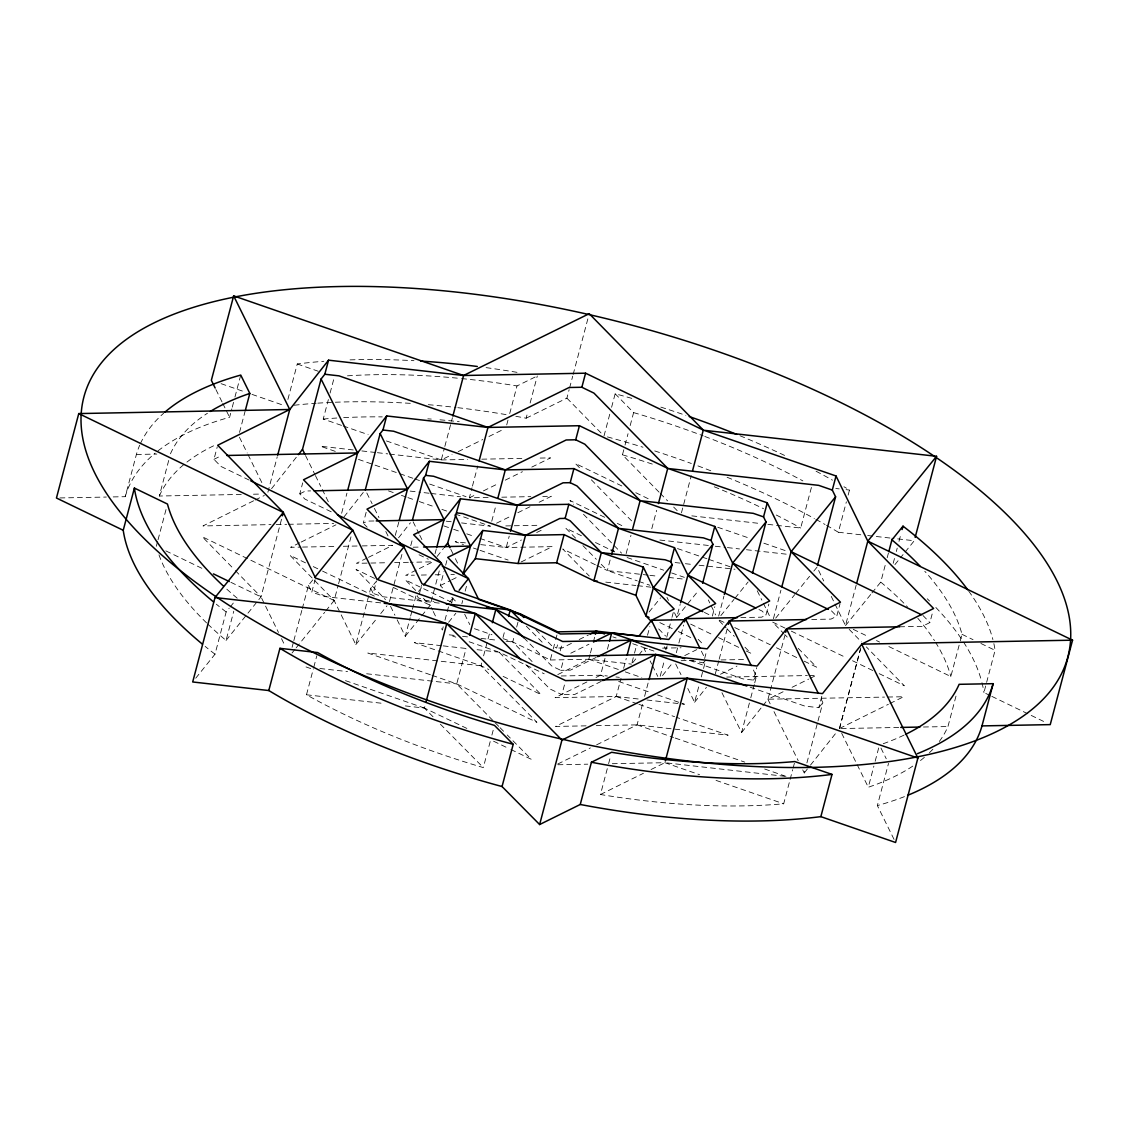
<?xml version="1.0" encoding="UTF-8"?>
<svg xmlns="http://www.w3.org/2000/svg" width="1129" height="1129" viewBox="0 0 1129 1129"><rect width="100%" height="100%" fill="white"/><g stroke="black" fill="none" stroke-linecap="round" stroke-linejoin="round"><path stroke-width="0.75" stroke-dasharray="5 3.75" d="M113.196 496.915L125.234 496.689L136.397 454.465A443.457 182.489 14.8 0 1 139.7 445.207M241.267 494.446L159.316 496.026L168.743 460.307M156.31 546.281L157.594 541.412M158.032 539.789L166.612 507.302M249.128 480.065L220.875 466.404L213.96 459.334L217.262 446.83M157.961 450.908A443.457 182.489 14.8 0 1 229.596 417.293L231.826 408.839M232.278 407.16L234.507 398.706M234.945 397.027L240.745 375.068M239.517 432.407L245.092 411.295M195.74 678.19L215.004 654.199L226.153 611.974L229.173 608.221M287.895 399.44L297.266 363.975A443.457 182.489 14.8 0 1 323.84 361.294M207.792 624.069A411.506 169.336 14.8 0 0 226.054 640.425L233.774 611.198M267.883 492.258L277.254 456.779M258.837 599.598L261.011 596.888L281.544 519.199M331.234 511.804L304.943 499.103L299.806 493.839L302.699 482.887M341.522 425.393L323.233 419.057L328.37 399.567M330.091 393.075L333.958 378.455M292.086 647.298L293.413 642.274M293.85 640.595L301.824 610.436M302.262 608.771L308.471 585.302L313.735 578.74M380.685 602.886L324.602 596.564L311.802 592.118L315.118 579.614M341.635 513.258L346.942 493.147M490.184 741.612L483.311 767.593A411.506 169.336 14.8 0 1 306.481 694.787L313.354 668.805M313.791 667.183L316.797 655.822M325.731 611.015L334.156 600.515L338.15 585.429M338.587 583.764L350.978 536.854M366.163 512.27L363.27 523.221L367.532 521.104L376.225 520.935M305.536 562.863L290.068 555.397L334.156 600.515L355.804 644.617L370.679 588.322L375.872 581.858M439.28 603.112L382.731 596.733L373.191 593.417L376.493 580.913M395.277 535.386L399.214 520.497M389.477 601.574L402.601 551.898M410.758 545.66L412.819 537.841M389.477 454.07L441.284 459.94L444.403 448.114M444.84 446.435L451.092 422.782M451.544 421.103L452.433 417.716M397.154 619.765L405.269 636.29L410.18 617.718M410.631 616.025L411.972 610.958M412.41 609.279L416.432 594.08L418.309 597.904L425.52 600.416L433.988 601.362M419.141 594.785L421.611 585.401M435.032 553.732L436.316 548.863M427.072 609.152L430.177 605.271L434.905 587.405M435.766 584.159L439.618 569.552M442.582 587.913L440.282 585.556L443.993 571.486M445.645 565.234L446.886 560.534M488.137 497.452L469.354 497.818L472.007 487.756M472.458 486.091L477.765 465.981M443.231 626.764L442.356 630.081L440.07 625.424M444.981 620.146L448.481 606.894M451.614 603.239L453.265 596.987M433.028 716.76L424.448 708.081L425.337 704.694M506.709 424.927L507.994 420.059M509.715 413.553L517.011 385.949L535.725 376.747M461.874 603.676L462.692 600.557M465.176 591.173L466.827 584.921M491.75 521.231L496.125 504.677M515.854 416.305A443.457 182.489 14.8 0 1 526.142 418.196L527.92 411.436M530.15 402.997L537.291 375.971M492.808 720.387L456.737 683.906L466.023 648.723M480.714 544.615L506.215 547.509L509.221 536.134M432.04 675.325L456.737 683.906L536.938 722.348L480.968 665.771L481.843 662.455M483.593 655.836L489.718 632.649M502.984 637.56L504.705 631.069M526.142 418.196L566.899 398.142L569.129 389.688M569.581 388.009L572.699 376.183M573.151 374.489L588.322 317.08M532.098 661.552L512.735 641.978L514.485 635.359M516.673 627.075L517.985 622.107M491.891 735.106L493.613 728.614M604.001 435.992L609.801 414.033M611.593 407.287L615.164 393.767A443.457 182.489 14.8 0 1 632.155 398.481M503.167 638.661L512.735 641.978L550.331 659.999L552.815 650.614M553.224 649.062L555.285 641.244M555.708 639.677L556.95 634.978M535.908 629.742L551.644 645.647L556.682 648.06L558.333 641.808M560.196 650.897L562.27 643.078M523.828 637.772L551.813 666.054L560.732 670.33L563.625 659.392M659.04 492.145L622.46 454.818L624.605 446.703M625.029 445.08L628.034 433.705M630.18 425.591L633.609 412.607L615.164 393.767M525.846 664.614L549.894 688.93L561.875 694.674L564.768 683.722M596.846 565.474L607.346 570.54L610.352 559.165M557.782 674.577L588.802 659.265L590.044 654.566M590.453 652.999L592.527 645.181M593.346 642.062L594.997 635.81M626.143 553.605L630.956 535.386M595.999 677.471L600.557 675.213L606.132 654.114M607.416 649.231L609.138 642.74M651.786 528.711L656.655 510.28M586.106 725.848L555.539 726.441L616.208 696.494L621.021 678.275M623.645 668.34L626.27 658.405M632.014 662.554L634.089 654.735M634.498 653.169L636.558 645.351M789.256 782.679L783.681 803.792A411.506 169.336 14.8 0 1 600.459 794.506L608.178 765.279M608.616 763.656L610.761 755.527M647.51 635.26L649.824 626.581M681.436 512.848L691.258 475.69M596.634 744.83L637.066 724.874L642.81 703.085M644.588 696.381L648.568 681.309M666.745 637.193L671.557 618.988M671.995 617.323L673.307 612.355M666.308 648.865L667.126 645.732M660.211 676.243L664.586 659.689M674.479 612.765L676.737 617.38L680.166 604.396M676.313 652.745L678.501 644.588M678.882 643.008L683.638 625.099M712.343 616.081L714.826 606.696M690.75 660.338L703.466 662.906L706.782 650.403M687.787 688.464L694.589 702.266L699.063 685.374M701.292 676.934L703.071 670.174M703.522 668.481L705.3 661.735M718.679 616.067L723.915 596.197M715.292 673.985L718.792 660.747M719.187 659.153L727.542 627.625M740.836 617.563L761.638 617.182L765.956 615.037L768.849 604.086M689.48 660.394L743.009 678.91L753.41 680.095L756.726 667.592M721.939 692.684L741.598 732.538L750.348 699.43M750.785 697.764L754.285 684.527M754.722 682.862L756.472 676.243L751.942 667.041M773.407 618.692L780.929 590.213M767.861 524.364L800.687 528.033L811.412 487.446M762.879 705.738L767.946 699.359L784.838 635.613M860.778 534.765L838.339 532.253L846.369 501.855M848.147 495.095L849.488 490.028A443.457 182.489 14.8 0 0 843.927 486.726M790.117 779.433L792.685 769.682M793.122 768.059L794.407 763.19M811.723 619.468L831 619.101L836.73 616.265L840.032 603.747M750.122 687.18L804.822 706.105L818.793 707.685L822.095 695.182M802.747 769.879L804.257 772.942L805.146 769.597M806.91 762.894L817.537 722.687M817.989 721.008L822.858 702.577L819.823 696.438M834.994 604.057L845.508 625.579L856.205 585.048M839.411 728.685L861.272 645.929M839.496 728.572L860.467 649.203M871.941 592.965L880.747 582.098L885.898 562.609M887.182 557.74L888.481 552.871M893.194 563.329L894.535 558.262M896.327 551.502L897.216 548.129M898.994 541.37L901.224 532.93M912.782 766.097A411.506 169.336 14.8 0 1 868.3 787.238L873.874 766.125M875.173 761.256L879.025 746.636M894.055 839.411L877.36 805.584L888.523 763.373M899.615 626.793L922.224 626.369L929.887 622.573L932.78 611.622M888.876 646.564L950.844 676.539L959.862 642.443M960.285 640.82L962.007 634.329A411.506 169.336 14.8 0 0 924.792 571.274M939.314 741.471A411.506 169.336 14.8 0 0 947.965 726.54L956.108 695.69M990.246 695.605L983.938 692.543L995.086 650.332A443.457 182.489 14.8 0 0 993.294 641.131M271.553 488.702L297.336 455.947M344.035 516.884L363.256 492.442M398.565 537.813L410.392 522.783M437.106 556.484L443.457 548.426M638.845 655.003L644.066 648.441L647.397 648.399M632.635 662.822L637.814 656.316M662.511 675.551L672.051 663.542M703.466 662.906L705.752 660.042M694.589 702.266L706.458 687.321M753.41 680.095L756.472 676.243M741.598 732.538L761.863 707.022M818.793 707.685L822.858 702.577M804.257 772.942L809.422 766.436M810.467 765.137L836.307 732.594M230.175 606.965L234.197 601.955M226.054 640.425L257.737 600.967M291.988 653.056L295.149 649.104M296.193 647.792L324.672 612.341M355.804 644.617L376.578 618.748M380.741 613.569L386.965 605.821M418.506 591.483L421.611 587.616M405.269 636.29L426.028 610.45M449.794 601.94L453.943 596.761M448.58 622.319L455.848 613.273M649.062 612.031L660.536 597.876M676.737 617.38L698.639 590.368M720.824 615.63L733.963 599.428M734.979 598.187L748.104 581.971M775.694 618.127L794.76 594.602M795.818 593.289L809.578 576.312M813.826 571.091L817.001 567.167L823.747 580.998M845.508 625.579L870.84 594.334M894.916 564.627L903.059 554.565M905.105 552.053L914.264 540.749L891.839 538.237M213.96 459.334L221.552 455.566M253.616 500.796L202.966 525.945L270.974 524.618M255.154 500.034L264.355 495.462M299.806 493.839L305.522 491.002L310.616 490.903M299.707 542.795L290.647 547.297L300.836 547.099M301.217 542.047L335.948 524.816M366.967 558.079L356.383 563.329L387.684 562.722M368.477 557.331L392.652 545.321L362.042 545.914M416.262 570.103L405.678 575.353L414.371 575.183M419.282 568.607L432.887 561.847L410.279 562.284M440.282 585.556L450.245 580.602M451.671 579.897L457.372 577.074M684.753 655.582L696.762 649.627M720.471 674.267L736.983 666.082M783.089 691.767L768.073 699.204L884.501 697.101M792.106 687.293L808.618 679.122M810.128 678.374L816.126 675.396L809.112 675.523M839.581 728.473L888.382 704.298M889.906 703.536L903.623 696.734L886.237 697.073M571.429 643.361L562.129 647.961L556.682 648.06M579.177 639.536L588.491 634.935M570.78 653.211L588.971 644.222M596.197 657.417L570.413 670.146L560.732 670.33M586.911 681.958L555.073 697.666L616.208 696.494L640.087 699.204M601.235 681.366L574.788 694.42L561.875 694.674M557.754 764.023L590.411 747.906M600.459 794.506L643.417 773.294M651.08 769.512L664.896 762.696L784.5 776.272M386.414 440.945L441.284 459.94L452.037 454.648M458.191 451.628L482.789 439.52M488.942 436.5L504.31 428.935M469.354 497.818L477.158 493.966M483.41 490.903L499.018 483.226M505.256 480.15L522.431 471.696M531.801 467.096L550.543 457.88L536.444 458.134M496.52 523.207L511.733 515.727M517.83 512.735L529.995 506.738M539.126 502.25L551.305 496.266L542.767 496.421M479.938 538.406L506.215 547.509L521.443 540.015M536.67 532.535L542.753 529.529M521.175 561.96L552.321 546.634L506.215 547.509M136.397 454.465L156.832 454.07M441.284 459.94L467.716 459.447M481.815 459.178L524.11 458.374M59.893 497.945L106.324 497.056M253.475 494.206L262.196 494.036M501.798 497.197L530.813 496.647M276.196 524.519L286.667 524.322M288.403 524.293L333.747 523.404M505.792 525.916L512.622 525.789M514.33 525.747L539.944 525.267M302.544 547.071L336.541 546.408M343.343 546.281L358.641 545.984M413.115 547.212L421.809 547.043M394.628 562.595L408.543 562.313M421.329 575.056L428.286 574.915M435.244 574.788L443.937 574.619M450.894 574.478L454.38 574.407M662.554 648.117L681.069 647.778M550.331 659.999L588.802 659.265L631.605 664.12M681.14 660.691L693.277 660.465M721.008 659.943L745.281 659.491M561.24 675.975L600.557 675.213L607.374 675.989M726.695 677.075L807.362 675.565M596.295 725.651L637.066 724.874L728.134 735.205L676.229 717.254M841.246 728.544L898.98 727.457M923.466 727.005L947.965 726.54M557.952 764.756L587.757 764.178M612.299 763.712L664.896 762.696L699.543 774.677M835.799 488.504L839.228 488.885M846.073 489.647L849.488 490.028M691.837 515.868L760.946 523.588M867.679 535.527L872.858 536.106M876.302 536.501L890.104 538.039M659.886 540.043L708.349 545.462M715.278 546.238L725.665 547.41M727.401 547.593L739.509 548.948M746.438 549.724L787.986 554.367M675.128 562.552L681.972 563.315M685.402 563.696L692.232 564.472M699.077 565.234L734.993 569.256M648.215 575.155L607.543 570.611L637.278 580.885M649.909 575.353L658.39 576.298M668.551 577.427L683.807 579.135M605.751 582.127L635.867 585.485M637.546 585.683L650.925 587.179M454.183 635.387L449.159 634.823L455.82 637.137M462.537 636.333L469.241 637.081M480.954 638.407L497.677 640.284M506.046 641.23L512.735 641.978M441.481 645.689L414.357 642.627L480.968 665.771L488.871 669.553M443.175 645.873L466.912 648.554M477.087 649.697L499.117 652.181L544.206 673.787M480.968 665.771L367.856 653.028L430.403 674.761M319.874 668.495L347.591 671.614M366.643 673.759L456.737 683.906M306.495 694.787L384.552 703.579M405.367 705.921L424.448 708.081L470.017 729.927M353.222 449.949L320.41 446.223L335.313 451.388M361.859 450.937L375.661 452.503M377.396 452.687L387.755 453.872M410.137 491.087L420.581 492.272M424.067 492.667L429.288 493.26M431.038 493.458L460.646 496.831M446.237 521.189L451.332 521.767M461.535 522.925L490.438 526.199L454.832 513.878M465.416 542.88L455.213 541.722L463.483 544.587M615.912 676.963L619.313 677.344M646.917 699.98L684.442 704.242L656.471 694.561M297.266 363.975L318.237 371.243M717.719 527.243L749.021 538.067M763.853 543.19L786.927 551.178M221.101 383.677L245.473 392.13M251.979 394.374L284.48 405.636M343.174 425.972L368.125 434.609M677.485 548.567L700.544 556.541M702.182 557.105L707.135 558.813M708.772 559.377L730.181 566.786M358.472 459.404L398.198 473.164M399.849 473.743L413.087 478.329M414.738 478.894L421.357 481.194M429.641 484.059L466.051 496.661M627.117 557.557L663.669 570.201M671.614 572.939L684.329 577.342M388.489 490.903L393.344 492.583M401.444 495.377L406.299 497.056M407.908 497.621L414.385 499.865M419.24 501.544L435.413 507.147M441.891 509.391L446.745 511.07M638.831 581.435L649.796 585.217M443.796 525.888L448.721 527.596M453.646 529.303L460.223 531.576M466.785 533.848L473.361 536.134M473.404 548.017L478.371 549.738M480.023 550.317L508.135 560.055M612.807 636.841L616.109 637.984M632.677 643.713L655.864 651.743M588.802 659.265L620.273 670.146M625.24 671.868L641.794 677.598M600.557 675.213L603.846 676.356M618.65 681.479L651.546 692.853M616.208 696.494L637.292 703.79M638.915 704.341L674.606 716.689M637.066 724.874L673.519 737.477M675.184 738.056L744.787 762.131M764.686 769.018L786.236 776.47M716.04 780.379L783.681 803.792M474.42 628.67L491.99 634.766M469.142 641.766L497.452 651.602M306.015 666.929L310.941 668.65M345.488 680.646L424.448 708.081M503.111 676.384L541.059 694.575L499.117 652.181M493.585 741.217L509.306 748.753M510.872 749.501L531.307 759.295L507.246 734.979M962.007 634.329L973.029 639.663M980.903 643.474L995.086 650.332M621.839 485.964L575.353 463.483L580.278 468.507M635.782 492.71L649.725 499.455M853.242 629.333L868.737 636.827M876.485 640.566L879.59 642.076M991.826 696.367L1045.496 722.334M604.707 517.294L569.962 500.5L573.659 504.254M617.337 523.404L623.66 526.467M758.956 609.533L762.047 611.029L765.956 615.037M785.064 628.119L772.518 622.037L783.54 633.327M791.344 631.153L846.256 657.713M852.536 660.747L872.929 670.612M879.209 673.66L904.315 685.797L866.338 646.903M581.435 535.739L565.827 528.189L575.592 538.152M595.463 542.527L609.505 549.315M704.369 612.412L708.998 614.656M723.971 622.361L717.804 619.369L726.074 627.837M734.781 627.583L770.274 644.758M776.456 647.75L798.062 658.207M804.243 661.185L816.592 667.168L795.776 645.859M595.364 564.768L562.75 548.99L589.282 576.058M690.638 624.111L713.81 635.317M718.453 637.56L740.074 648.018M746.255 651.01L750.884 653.254L744.985 647.199M659.844 622.615L673.745 629.347M678.388 631.591L692.289 638.308M419.028 554.762L428.3 559.236M451.769 602.322L405.396 579.925L417.786 592.598M374.56 578.387L356.016 569.425L385.497 599.612M393.104 587.348L430.177 605.271L432.463 609.928M313.269 566.603L321.003 570.343M322.541 571.091L376.677 597.255M334.156 600.515L202.274 536.769L234.098 569.326M165.836 550.881L203.912 569.284M230.88 582.31L261.011 596.888L264.807 604.622M526.312 626.172L542.343 642.373M495.222 722.814L498.835 726.469M500.034 727.683L506.046 733.765M440.395 724.197L483.311 767.593M566.899 398.142L601.686 433.621M660.253 493.387L667.578 500.853M673.674 507.076L677.329 510.802M591.342 479.797L631.915 521.189M583.481 514.288L612.976 544.376M614.204 545.632L621.571 553.154M582.931 545.632L596.352 559.321M601.235 564.317L607.346 570.54M922.901 615.432L929.887 622.573M831.466 610.874L836.73 616.265M849.177 629.347L861.427 641.893M784.754 634.569L787.209 637.081M727.245 629.051L734.344 636.304M698.174 639.324L701.561 642.796M658.659 628.909L665.588 636.008M451.812 597.368L456.426 602.082M364.244 524.223L367.165 527.201M423.417 598.356L430.177 605.271M235.312 570.582L261.011 596.888M880.973 748.075L886.251 758.773M841.698 733.3L868.3 787.238M767.946 699.359L770.218 703.96M774 711.623L798.203 760.678M701.377 651.179L704.298 657.092M675.678 663.937L680.985 674.662M664.473 646.748L666.011 649.852M644.01 648.498L645.548 651.602M650.135 660.917L651.673 664.021M652.435 665.574L657.798 676.454M450.753 549.287L453.83 555.524M455.368 558.643L459.221 566.448M413.101 521.753L418.958 533.636M419.692 535.118L422.627 541.059M366.798 492.95L372.118 503.746M374.405 508.36L378.963 517.604M385.808 531.463L388.094 536.092M305.522 455.551L314.652 474.025M315.414 475.563L320.735 486.345M322.245 489.436L328.327 501.756M215.907 389.547L221.99 401.882M222.752 403.42L225.8 409.587M226.548 411.125L229.596 417.293M239.433 437.233L247.209 452.983M247.999 454.564L262.761 484.482M464.682 614.218L469.777 624.591M433.226 611.481L436.274 617.676M390.521 606.231L394.938 615.249M370.679 588.322L373.191 593.417M308.471 585.302L311.802 592.118M265.569 606.16L278.482 632.466M281.516 638.661L285.312 646.395M831.254 596.38L834.246 602.519M757.249 590.749L761.835 600.134M763.359 603.267L770.232 617.351M708.32 599.951L709.774 602.942M711.242 605.934L715.617 614.896M666.971 597.354L668.467 600.43M904.442 796.622A443.457 182.489 14.8 0 1 877.36 805.584M215.004 654.199A443.457 182.489 14.8 0 1 205.153 646.409M125.234 496.689A443.457 182.489 14.8 0 1 155.167 453.152M294.232 405.24A443.457 182.489 14.8 0 1 316.106 403.265M317.828 403.152A443.457 182.489 14.8 0 1 333.563 402.305M335.341 402.234A443.457 182.489 14.8 0 1 411.224 403.406M428.286 404.69A443.457 182.489 14.8 0 1 456.045 407.47M457.795 407.682A443.457 182.489 14.8 0 1 507.288 414.809M607.402 436.909A443.457 182.489 14.8 0 1 642.98 447.225M654.707 450.937A443.457 182.489 14.8 0 1 691.329 463.483M697.934 465.896A443.457 182.489 14.8 0 1 712.611 471.485M727.104 477.257A443.457 182.489 14.8 0 1 814.362 518.521M815.9 519.368A443.457 182.489 14.8 0 1 825.045 524.491M826.541 525.338A443.457 182.489 14.8 0 1 838.339 532.253M927.234 598.765A443.457 182.489 14.8 0 1 929.534 601.023M935.856 607.473A443.457 182.489 14.8 0 1 962.628 640.679M963.587 642.147A443.457 182.489 14.8 0 1 981.524 680.999M981.962 682.664A443.457 182.489 14.8 0 1 983.938 692.543M932.893 749.204A411.506 169.336 14.8 0 1 929.407 752.761M924.355 757.361A411.506 169.336 14.8 0 1 920.276 760.692M206.579 622.898A411.506 169.336 14.8 0 1 158.695 554.043M159.302 496.026A411.506 169.336 14.8 0 1 184.21 464.259M186.948 462.071A411.506 169.336 14.8 0 1 215.78 444.77M323.219 419.057A411.506 169.336 14.8 0 1 336.767 418.026M343.682 417.631A411.506 169.336 14.8 0 1 382.265 416.883M427.835 418.831A411.506 169.336 14.8 0 1 431.292 419.085M439.971 419.805A411.506 169.336 14.8 0 1 459.221 421.724M622.46 454.818A411.506 169.336 14.8 0 1 655.455 465.12M714.248 486.782A411.506 169.336 14.8 0 1 763.557 508.713M776.258 515.022A411.506 169.336 14.8 0 1 800.687 528.033M880.747 582.098A411.506 169.336 14.8 0 1 907.363 606.739M917.821 618.269A411.506 169.336 14.8 0 1 934.473 640.595M935.475 642.189A411.506 169.336 14.8 0 1 950.844 676.539M903.99 735.134A411.506 169.336 14.8 0 1 882.934 743.813M237.203 598.201A411.506 169.336 14.8 0 1 225.842 588.294M170.465 453.802A411.506 169.336 14.8 0 1 207.44 413.256M347.464 375.83A411.506 169.336 14.8 0 1 459.856 378.398M461.606 378.568A411.506 169.336 14.8 0 1 517.011 385.949M633.609 412.593A411.506 169.336 14.8 0 1 703.198 435.85M704.806 436.457A411.506 169.336 14.8 0 1 802.846 480.883M226.153 611.974A443.457 182.489 14.8 0 1 216.316 604.184M140.377 443.697A443.457 182.489 14.8 0 1 163.634 413.242M350.046 359.883A443.457 182.489 14.8 0 1 413.976 360.687M486.105 367.631A443.457 182.489 14.8 0 1 517.929 372.499M660.846 407.117A443.457 182.489 14.8 0 1 685.867 415.373M739.975 435.752A443.457 182.489 14.8 0 1 784.641 455.467M816.069 471.216A443.457 182.489 14.8 0 1 832.468 480.164M968.668 591.06A443.457 182.489 14.8 0 1 992.899 639.578"/><path stroke-width="1.5" d="M692.585 470.624L703.296 430.093L585.57 373.191L463.582 375.505L328.553 360.179L289.744 409.502L78.762 413.581L56.45 498.016L123.23 530.291A443.457 182.489 14.8 0 0 202.43 644.179M123.23 530.291L134.393 488.067L167.473 504.056A411.506 169.336 14.8 0 0 223.119 585.796M703.296 430.093L589.211 313.693L463.582 375.505L233.661 295.869L211.349 380.304L215.145 388.009M245.529 409.672L249.819 393.428L240.745 375.068A443.457 182.489 14.8 0 0 164.961 412.085M233.661 295.869L289.744 409.502L217.685 445.263L283.323 512.439L215.004 597.537L192.692 681.972L268.787 690.539A443.457 182.489 14.8 0 0 502.038 786.532L539.634 824.537L580.25 804.483A443.457 182.489 14.8 0 0 820.854 816.648L895.579 842.488L917.891 758.053L861.723 644.236M277.692 455.1L289.744 409.502M282.433 515.812L283.323 512.439L78.762 413.581M298.366 454.634L302.487 449.384L321.073 379.019L324.827 374.249L328.553 360.179M268.787 690.539L279.936 648.328L317.644 652.576A411.506 169.336 14.8 0 0 494.46 725.368L513.201 744.307L502.052 786.532M347.831 489.803L357.568 452.941L386.668 415.952L487.954 427.439L579.431 425.718L667.733 468.394L658.433 503.576M365.288 489.873L380.148 433.578L382.957 430.022L386.668 415.952M399.214 520.497L407.527 489.026L429.359 461.295L505.312 469.904L573.913 468.606L640.143 500.613L632.706 528.767M412.367 520.271L423.516 478.047L425.633 475.365L429.359 461.295M452.884 416.036L463.582 375.505M436.754 547.24L444.036 519.622L460.42 498.82L517.378 505.284L568.833 504.31L618.494 528.316L611.636 554.297M444.501 547.085L447.677 543.049L460.42 498.82M479.091 460.957L487.954 427.439L569.129 387.501L581.858 387.261L593.953 393.118L667.733 468.394M426.226 701.321L446.759 623.631L315.527 578.048L283.323 512.439M482.789 530.489L470.511 546.097L463.073 574.238L475.351 558.643L482.789 530.489L525.507 535.344L564.091 534.61L601.249 552.575L643.318 567.125L653.381 587.743L674.182 609.053L651.504 620.287L685.134 619.694M497.875 498.058L505.312 469.904L566.179 439.971L575.719 439.788L584.836 444.205L640.143 500.613M469.565 635.317L475.323 613.541L376.903 579.346L352.756 530.15L303.518 479.769L357.568 452.941L321.073 379.019M510.506 531.265L517.378 505.284L563.046 482.817L570.201 482.69L576.99 485.964L618.494 528.316M492.343 622.714L495.843 609.477L422.034 583.834L403.914 546.93L366.996 509.151L407.527 489.026L380.148 433.578M475.351 558.643L518.07 563.484L525.507 535.344L559.758 518.493L565.121 518.38L570.187 520.836L601.334 552.617L593.896 580.758L597.396 581.181M508.558 616.448L510.28 609.956L454.916 590.721L441.34 563.046L413.637 534.709L444.036 519.622L423.516 478.047M581.858 387.261L585.57 373.191M575.719 439.788L579.431 425.718M570.201 482.69L573.913 468.606M565.121 518.38L568.833 504.31M518.07 563.484L556.653 562.764L564.091 534.61M539.634 824.537L561.946 740.088L687.208 678.247L822.505 693.615L861.893 644.024L933.598 608.503L867.806 541.144L836.024 475.986L703.776 430.262L936.576 456.299L915.167 537.362M595.42 634.244L596.239 631.111L639.042 635.98L651.447 620.357L660.648 638.986M609.561 641.117L611.706 633.002L668.777 639.48L685.331 618.65L737.364 617.634M580.25 804.483L591.413 762.258L611.608 752.281A411.506 169.336 14.8 0 0 794.83 761.567L832.017 774.423L820.854 816.648M651.715 621.811L645.943 615.884L635.881 595.279L643.318 567.125M627.145 655.102L631.083 640.199L707.191 648.836L729.334 620.95L769.682 600.967L732.665 563.075L714.784 526.439L640.411 500.712L753.283 513.342L763.543 516.884L766.012 521.937L752.45 573.264M702.619 583.256L712.921 544.291L711.072 540.509L703.438 537.87L618.692 528.386L674.479 547.678L670.767 561.748L672.15 564.585L653.381 587.743L645.943 615.884L649.034 617.38M664.713 592.725L672.15 564.585M649.02 679.63L655.653 654.495L757.136 666.025L786.546 628.994L818.313 693.375M680.604 602.773L687.9 575.155L712.921 544.291M684.499 621.853L685.359 618.607L699.909 648.215M711.072 540.509L714.784 526.439M665.334 761.002L687.208 678.247L917.891 758.053M724.352 594.531L732.665 563.075L766.012 521.937M728.417 624.323L729.292 621.006L806.459 619.553M763.543 516.884L767.268 502.814L668.086 468.507L818.694 485.357L832.299 490.071L835.587 496.802L817.438 565.488M781.818 586.854L791.104 551.672L835.587 496.802M785.713 632.268L786.659 628.839L840.456 602.194L791.104 551.672L767.268 502.814M832.299 490.071L836.024 475.986M856.657 583.368L867.806 541.144L936.576 456.299M888.904 551.248L891.91 539.874L903.017 526.17A443.457 182.489 14.8 0 1 967.736 589.775M902.127 529.543L903.017 526.17M907.589 795.366A443.457 182.489 14.8 0 0 981.99 725.905L993.139 683.68L959.114 684.315A411.506 169.336 14.8 0 1 905.486 734.414M867.806 541.144L1072.55 640.185L1050.238 724.62L981.99 725.905M314.793 577.427L352.756 530.15L250.694 480.827M377.947 579.276L403.914 546.93L337.416 514.796M423.7 585.034L441.34 563.046L399.61 542.894M459.136 590.298L468.479 578.655L447.719 557.416L470.511 546.097L455.114 514.909M685.402 618.565L715.645 603.578L687.9 575.155L674.479 547.678M590.044 634.173L596.239 631.111L604.523 633.976M593.515 641.978L611.706 633.002L637.518 641.921M597.721 656.669L631.083 640.199L684.611 658.715M602.787 680.604L655.653 654.495L746.805 686.037M226.788 455.467L357.568 452.941M314.017 490.833L407.527 489.026M376.225 520.935L444.036 519.622M423.544 547L470.511 546.097M596.239 631.111L557.768 631.859L520.173 613.837L501.022 607.176M786.603 628.909L899.615 626.793M611.706 633.002L560.407 633.99L510.28 609.956L486.543 607.289M631.083 640.199L562.679 641.512L495.843 609.477L446.138 603.874M861.808 644.137L1072.55 640.185M655.653 654.495L564.444 656.259L475.323 613.541L384.185 603.281M687.208 678.247L565.587 680.604L446.759 623.631L215.004 597.537M900.73 727.429L919.966 727.062M601.489 552.66L665.052 559.772L670.767 561.748M515.163 613.273L520.173 613.837L523.814 617.507M324.827 374.249L339.01 375.858L487.954 427.439M382.957 430.022L393.654 431.236L505.312 469.904M425.633 475.365L433.592 476.269L517.378 505.284M456.695 512.891L462.65 513.568L525.507 535.344M635.881 595.279L593.812 580.729L556.653 562.764M499.427 606.626L478.668 599.414L468.479 578.655L442.201 565.968M791.104 551.672L921.335 614.67M732.665 563.075L828.376 609.378M687.9 575.155L755.865 608.037M611.071 550.063L614.19 551.573M653.381 587.743L702.817 611.664M213.423 573.885L229.286 581.548M510.28 609.956L522.614 622.432M495.843 609.477L523.828 637.772M475.323 613.541L521.033 659.745M446.759 623.631L561.946 740.088M729.249 621.063L751.18 665.517M447.677 543.049L449.991 547.734M302.487 449.384L304.774 454.013M993.139 683.68A443.457 182.489 14.8 0 1 917.425 753.678M832.002 774.423A443.457 182.489 14.8 0 1 591.413 762.258M513.201 744.307A443.457 182.489 14.8 0 1 279.936 648.328M213.579 601.955A443.457 182.489 14.8 0 1 134.379 488.067M420.581 361.068A443.457 182.489 14.8 0 1 477.299 366.473M689.198 416.53A443.457 182.489 14.8 0 1 736.616 434.369M210.304 411.45A411.506 169.336 14.8 0 1 249.819 393.428M891.91 539.874A411.506 169.336 14.8 0 1 920.121 566.208M270.988 630.419A508.84 209.387 14.8 0 0 1065.889 663.344A508.84 209.387 14.8 0 0 390.803 287.133A508.84 209.387 14.8 0 0 270.988 630.419"/></g></svg>
